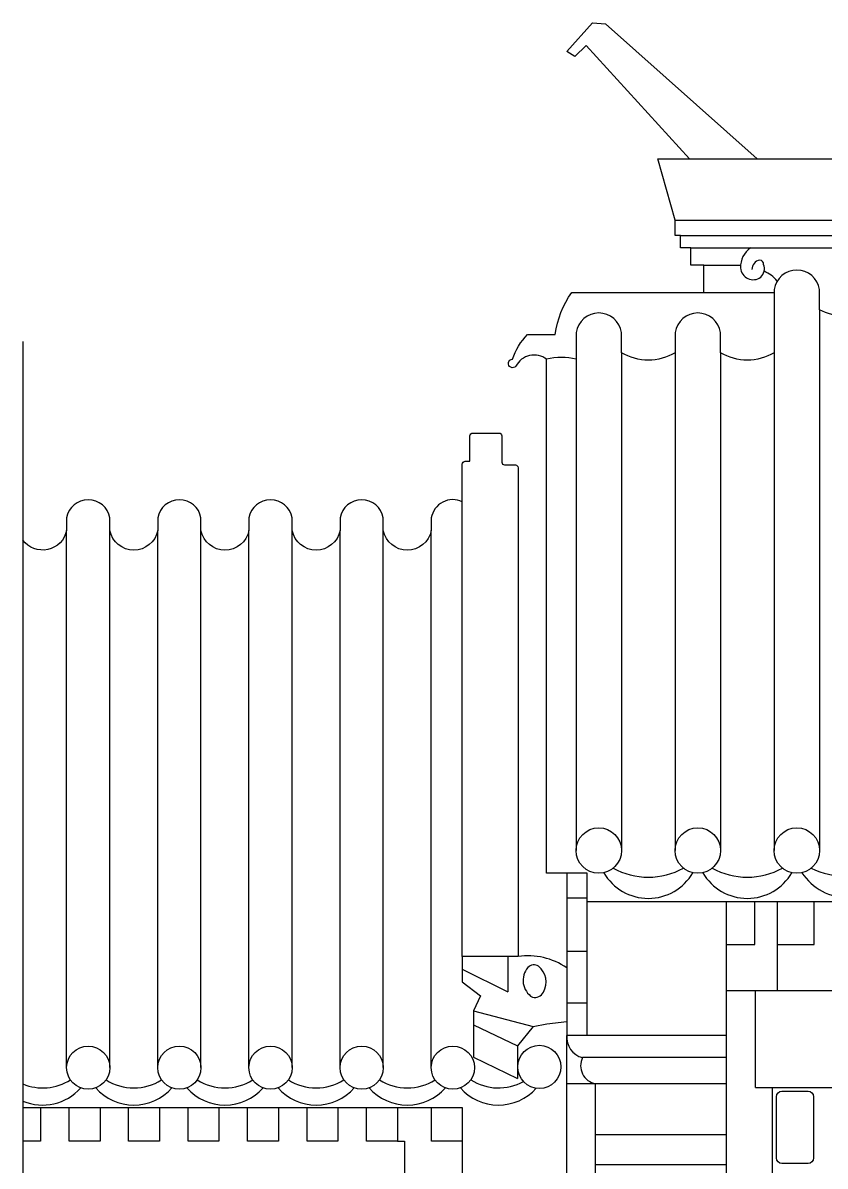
# Model space of a CAD drawing. Header units: metres. Extents: x 9271 to 18101, y 7802 to 23584.
# Drawn here: x 9271 to 11559, y 20322 to 23584 of the extents above; entities that cross this region are included whole.
import ezdxf

# ---------------------------------------------------------------- set-up
doc = ezdxf.new("R2010")
doc.units = ezdxf.units.M
for name, color, linetype in [('3', 3, 'Continuous'), ('4', 4, 'Continuous'), ('7', 7, 'Continuous'), ('BH', 3, 'Continuous')]:
    doc.layers.add(name, color=color, linetype=linetype)

msp = doc.modelspace()

# ---------------------------------------------------------------- linework, layer by layer
at = {"layer": '3'}
for p, q in [((11146.37, 22977.47), (14283.57, 22977.47)), ((9395.69, 20603.07), (9395.69, 22135.89)), ((9518.89, 20603.07), (9518.89, 22135.89)), ((9655.69, 20603.07), (9655.69, 22135.89)), ((9778.89, 20603.07), (9778.89, 22135.89)), ((9915.69, 20603.07), (9915.69, 22135.89)), ((10038.89, 20603.07), (10038.89, 22135.89)), ((10175.69, 20603.07), (10175.69, 22135.89)), ((10298.89, 20603.07), (10298.89, 22135.89)), ((10435.69, 20603.07), (10435.69, 22135.89)), ((10822.17, 21087.77), (10880.78, 21087.77)), ((10524.21, 20920.51), (10524.21, 20848.16)), ((10653.8, 20920.51), (10653.8, 20819.84)), ((10880.78, 20934.6), (10822.17, 20934.6)), ((10524.21, 20884.33), (10653.8, 20819.84)), ((10524.21, 20848.16), (10576.07, 20808.09)), ((10576.07, 20808.09), (10556.01, 20765.51)), ((10880.78, 20787.53), (10822.17, 20787.53)), ((10556.01, 20765.51), (10556.01, 20685.37)), ((10556.01, 20765.51), (10726.75, 20720.15)), ((10556.01, 20725.26), (10681.38, 20664.97)), ((10726.75, 20720.15), (10681.38, 20664.97)), ((10726.75, 20720.15), (10765.77, 20728.5)), ((10765.77, 20728.5), (10822.17, 20734.53)), ((10556.01, 20685.37), (10556.01, 20632.78)), ((11277.37, 20694.88), (10822.17, 20694.88)), ((10681.38, 20664.97), (10681.38, 20572.49)), ((10556.01, 20632.78), (10681.38, 20572.49)), ((11277.37, 20631.68), (10867.09, 20631.68)), ((10904.57, 20557.28), (10822.17, 20557.28)), ((11277.37, 20411.68), (10904.57, 20411.68)), ((11277.37, 20326.08), (10904.57, 20326.08))]:
    msp.add_line(p, q, dxfattribs=at)
for points in [[(11687.34, 22758.55, -0.22), (11543.18, 22765.86), (11543.18, 22823.41, 0.86), (11413.58, 22823.41)], [(11131.18, 22643.29, -0.28), (10978.38, 22643.29), (10978.38, 22700.84, 0.86), (10848.78, 22700.84, 0.86)], [(11413.58, 22643.29, -0.28), (11260.78, 22643.29), (11260.78, 22700.84, 0.86), (11131.18, 22700.84, 0.86)]]:
    msp.add_lwpolyline(points, format="xyb", dxfattribs=at)
for points in [[(11413.58, 22823.41), (11413.58, 21222.72)], [(11543.18, 22765.86), (11543.18, 21222.72)], [(10848.78, 22700.84), (10848.78, 21222.72)], [(11131.18, 22700.84), (11131.18, 21222.72)], [(10978.38, 22643.29), (10978.38, 21222.72)], [(11260.78, 22643.29), (11260.78, 21222.72)], [(11277.37, 20954.88), (11358.17, 20954.88), (11358.17, 21077.28)], [(11422.17, 21077.28), (11422.17, 20954.88), (11527.37, 20954.88), (11527.37, 21077.28)], [(9321.37, 20488.32), (9321.37, 20393.53), (9270.86, 20393.53)], [(9490.97, 20488.32), (9490.97, 20393.53), (9402.97, 20393.53), (9402.97, 20488.32)], [(9660.57, 20488.32), (9660.57, 20393.53), (9572.57, 20393.53), (9572.57, 20488.32)], [(9830.17, 20488.32), (9830.17, 20393.53), (9742.17, 20393.53), (9742.17, 20488.32)], [(9999.77, 20488.32), (9999.77, 20393.53), (9911.77, 20393.53), (9911.77, 20488.32)], [(10169.37, 20488.32), (10169.37, 20393.53), (10081.37, 20393.53), (10081.37, 20488.32)], [(10338.97, 20488.32), (10338.97, 20393.53), (10250.97, 20393.53), (10250.97, 20488.32)], [(10524.57, 20393.53), (10436.57, 20393.53), (10436.57, 20488.32)]]:
    msp.add_lwpolyline(points, dxfattribs=at)
for points in [[(10724.2, 20804.01, 0.34), (10755.65, 20818.86, 0.37), (10741.7, 20892.48, 0.37), (10711.42, 20888.92, 0.46)], [(11436, 20535.94), (11510.34, 20535.94, -0.41), (11526.34, 20519.94), (11526.34, 20345.59, -0.41), (11510.34, 20329.59), (11436, 20329.59, -0.41), (11420, 20345.59), (11420, 20519.94, -0.41)]]:
    msp.add_lwpolyline(points, format="xyb", close=True, dxfattribs=at)
for centre, radius in [((10913.58, 21222.72), 64.8), ((11195.98, 21222.72), 64.8), ((11478.38, 21222.72), 64.8), ((9457.29, 20603.07), 61.6), ((9717.29, 20603.07), 61.6), ((9977.29, 20603.07), 61.6), ((10237.29, 20603.07), 61.6), ((10497.29, 20603.07), 61.6), ((10744.06, 20605.23), 61.6)]:
    msp.add_circle(centre, radius, dxfattribs=at)
for centre, radius, start, end in [((10806.78, 22449.21), 180.2, 76.52, 103.48), ((11054.78, 21232.62), 146.58, 209.93, 330.07), ((11054.78, 21353.3), 206.74, 240.99, 299.01), ((11337.18, 21232.62), 146.58, 209.93, 330.07), ((11337.18, 21353.3), 206.74, 240.99, 299.01), ((11625.21, 21246.91), 158.87, 213.38, 327.85), ((11622.74, 21384.85), 236.21, 244.03, 294.54), ((10711.2, 20727.75), 194.74, 55.26, 98.18), ((9327.29, 20692), 146.73, 247.38, 302.61), ((9587.29, 20692), 146.73, 237.39, 302.61), ((9847.29, 20692), 146.73, 237.39, 302.61), ((10107.29, 20692), 146.73, 237.39, 302.61), ((10367.29, 20692), 146.73, 237.39, 302.61), ((10627.29, 20692), 146.73, 237.39, 299.05), ((9327.29, 20641.49), 145.16, 247.12, 318.48), ((9587.29, 20641.49), 145.16, 221.52, 318.48), ((9847.29, 20641.49), 145.16, 221.52, 318.48), ((10107.29, 20641.49), 145.16, 221.52, 318.48), ((10367.29, 20641.49), 145.16, 221.52, 318.48), ((10627.29, 20641.49), 145.16, 221.52, 317.96)]:
    msp.add_arc(centre, radius, start, end, dxfattribs=at)
at = {"layer": '4'}
for p, q in [((10880.78, 20694.88), (10880.78, 21158.08)), ((11277.37, 17654.08), (11277.37, 21077.28)), ((11277.37, 20823.68), (14152.57, 20823.68)), ((10822.17, 20164.57), (10822.17, 20694.88)), ((11277.37, 20557.28), (10904.57, 20557.28)), ((10904.57, 17654.08), (10904.57, 20557.28)), ((11360.57, 20546.08), (14069.37, 20546.08)), ((10524.57, 17528.48), (10524.57, 20488.32))]:
    msp.add_line(p, q, dxfattribs=at)
for points in [[(10880.78, 21158.08), (10764.78, 21158.08), (10764.78, 22624.44, 0.47), (10677, 22604.79, -1.54), (10667.15, 22624.46, -0.11), (10710.48, 22695.27), (10789.25, 22695.27, -0.12), (10836.52, 22815.26), (11212.68, 22815.26), (11212.68, 22892.84), (11175.58, 22892.84), (11175.58, 22942.45), (11146.37, 22942.45), (11146.37, 22977.47), (11131.76, 22977.47), (11131.76, 23021.24), (11082.09, 23196.33), (11172.66, 23196.33), (10877.57, 23520.25), (10845.43, 23488.15), (10822.06, 23502.74), (10895.1, 23584.45), (10933.08, 23581.53), (11365.03, 23196.33), (11907.43, 23196.33, 0.04)], [(9655.69, 22135.89, -0.82), (9518.89, 22135.89), (9518.89, 22171.89, 0.84), (9395.69, 22171.89), (9395.69, 22135.89)], [(9915.69, 22135.89, -0.82), (9778.89, 22135.89), (9778.89, 22171.89, 0.84), (9655.69, 22171.89), (9655.69, 22135.89)], [(10175.69, 22135.89, -0.82), (10038.89, 22135.89), (10038.89, 22171.89, 0.84), (9915.69, 22171.89), (9915.69, 22135.89)], [(10524.21, 22217.8, 0.5), (10435.69, 22171.89), (10435.69, 22135.89, -0.82), (10298.89, 22135.89), (10298.89, 22171.89, 0.84), (10175.69, 22171.89), (10175.69, 22135.89)], [(9395.69, 22135.89, -0.65), (9270.86, 22108.64, -0.65)], [(10822.17, 21158.08), (10822.17, 20694.88, 0.36), (10867.09, 20631.68, 0.5), (10904.57, 20557.28)], [(11501.87, 17654.08, -0.29), (11408.57, 17720.48), (11408.57, 20546.08)]]:
    msp.add_lwpolyline(points, format="xyb", dxfattribs=at)
msp.add_lwpolyline([(10524.21, 20920.51), (10524.21, 22325.31, -0.41), (10532.21, 22333.31), (10546.08, 22333.31), (10546.08, 22405.91, -0.41), (10554.08, 22413.91), (10628.94, 22413.91, -0.41), (10636.94, 22405.91), (10636.94, 22331.15, 0.41), (10644.94, 22323.15), (10675.5, 22323.15, -0.41), (10683.5, 22315.15), (10683.5, 20920.51)], format="xyb", close=True, dxfattribs=at)
at = {"layer": '7'}
for p, q in [((11172.66, 23196.33), (11365.03, 23196.33)), ((11131.76, 23021.24), (14298.18, 23021.24)), ((11175.58, 22942.45), (14254.36, 22942.45)), ((11212.68, 22892.84), (11317.95, 22892.84)), ((11212.68, 22815.26), (11413.58, 22815.26)), ((10880.78, 21077.28), (14549.16, 21077.28)), ((11422.17, 21077.28), (11422.17, 20823.68)), ((11360.57, 20546.08), (11360.57, 20823.68)), ((10524.57, 20488.32), (9270.86, 20488.32))]:
    msp.add_line(p, q, dxfattribs=at)
msp.add_lwpolyline([(11346.69, 22942.45, 0.26), (11317.86, 22885.02, 0.6), (11375.36, 22858.85, 0.3), (11383.67, 22895.23, 0.4), (11372.81, 22907.35, 0.37), (11350.44, 22880.55, 0.37)], format="xyb", dxfattribs=at)
msp.add_lwpolyline([(10338.97, 20393.53), (10358.97, 20393.53), (10358.97, 20237.12)], dxfattribs=at)
msp.add_arc((11353.59, 22796.86), 84.94, 36.28, 68.36, dxfattribs=at)
at = {"layer": 'BH'}
msp.add_line((9270.86, 22674.83), (9270.86, 16720.28), dxfattribs=at)

doc.saveas('drawing.dxf')
